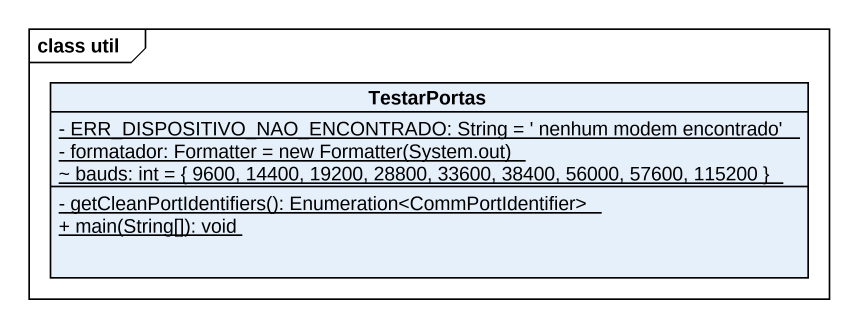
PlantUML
@startuml
mainframe class util
hide circle
hide empty members
skinparam classAttributeIconSize 0
class TestarPortas {
  {static} - ERR_DISPOSITIVO_NAO_ENCONTRADO: String = ' nenhum modem encontrado'
  {static} {field} - formatador: Formatter = new Formatter(System.out)
  {static} ~ bauds: int = { 9600, 14400, 19200, 28800, 33600, 38400, 56000, 57600, 115200 }
  {static} - getCleanPortIdentifiers(): Enumeration<CommPortIdentifier>
  {static} + main(String[]): void
}
@enduml
